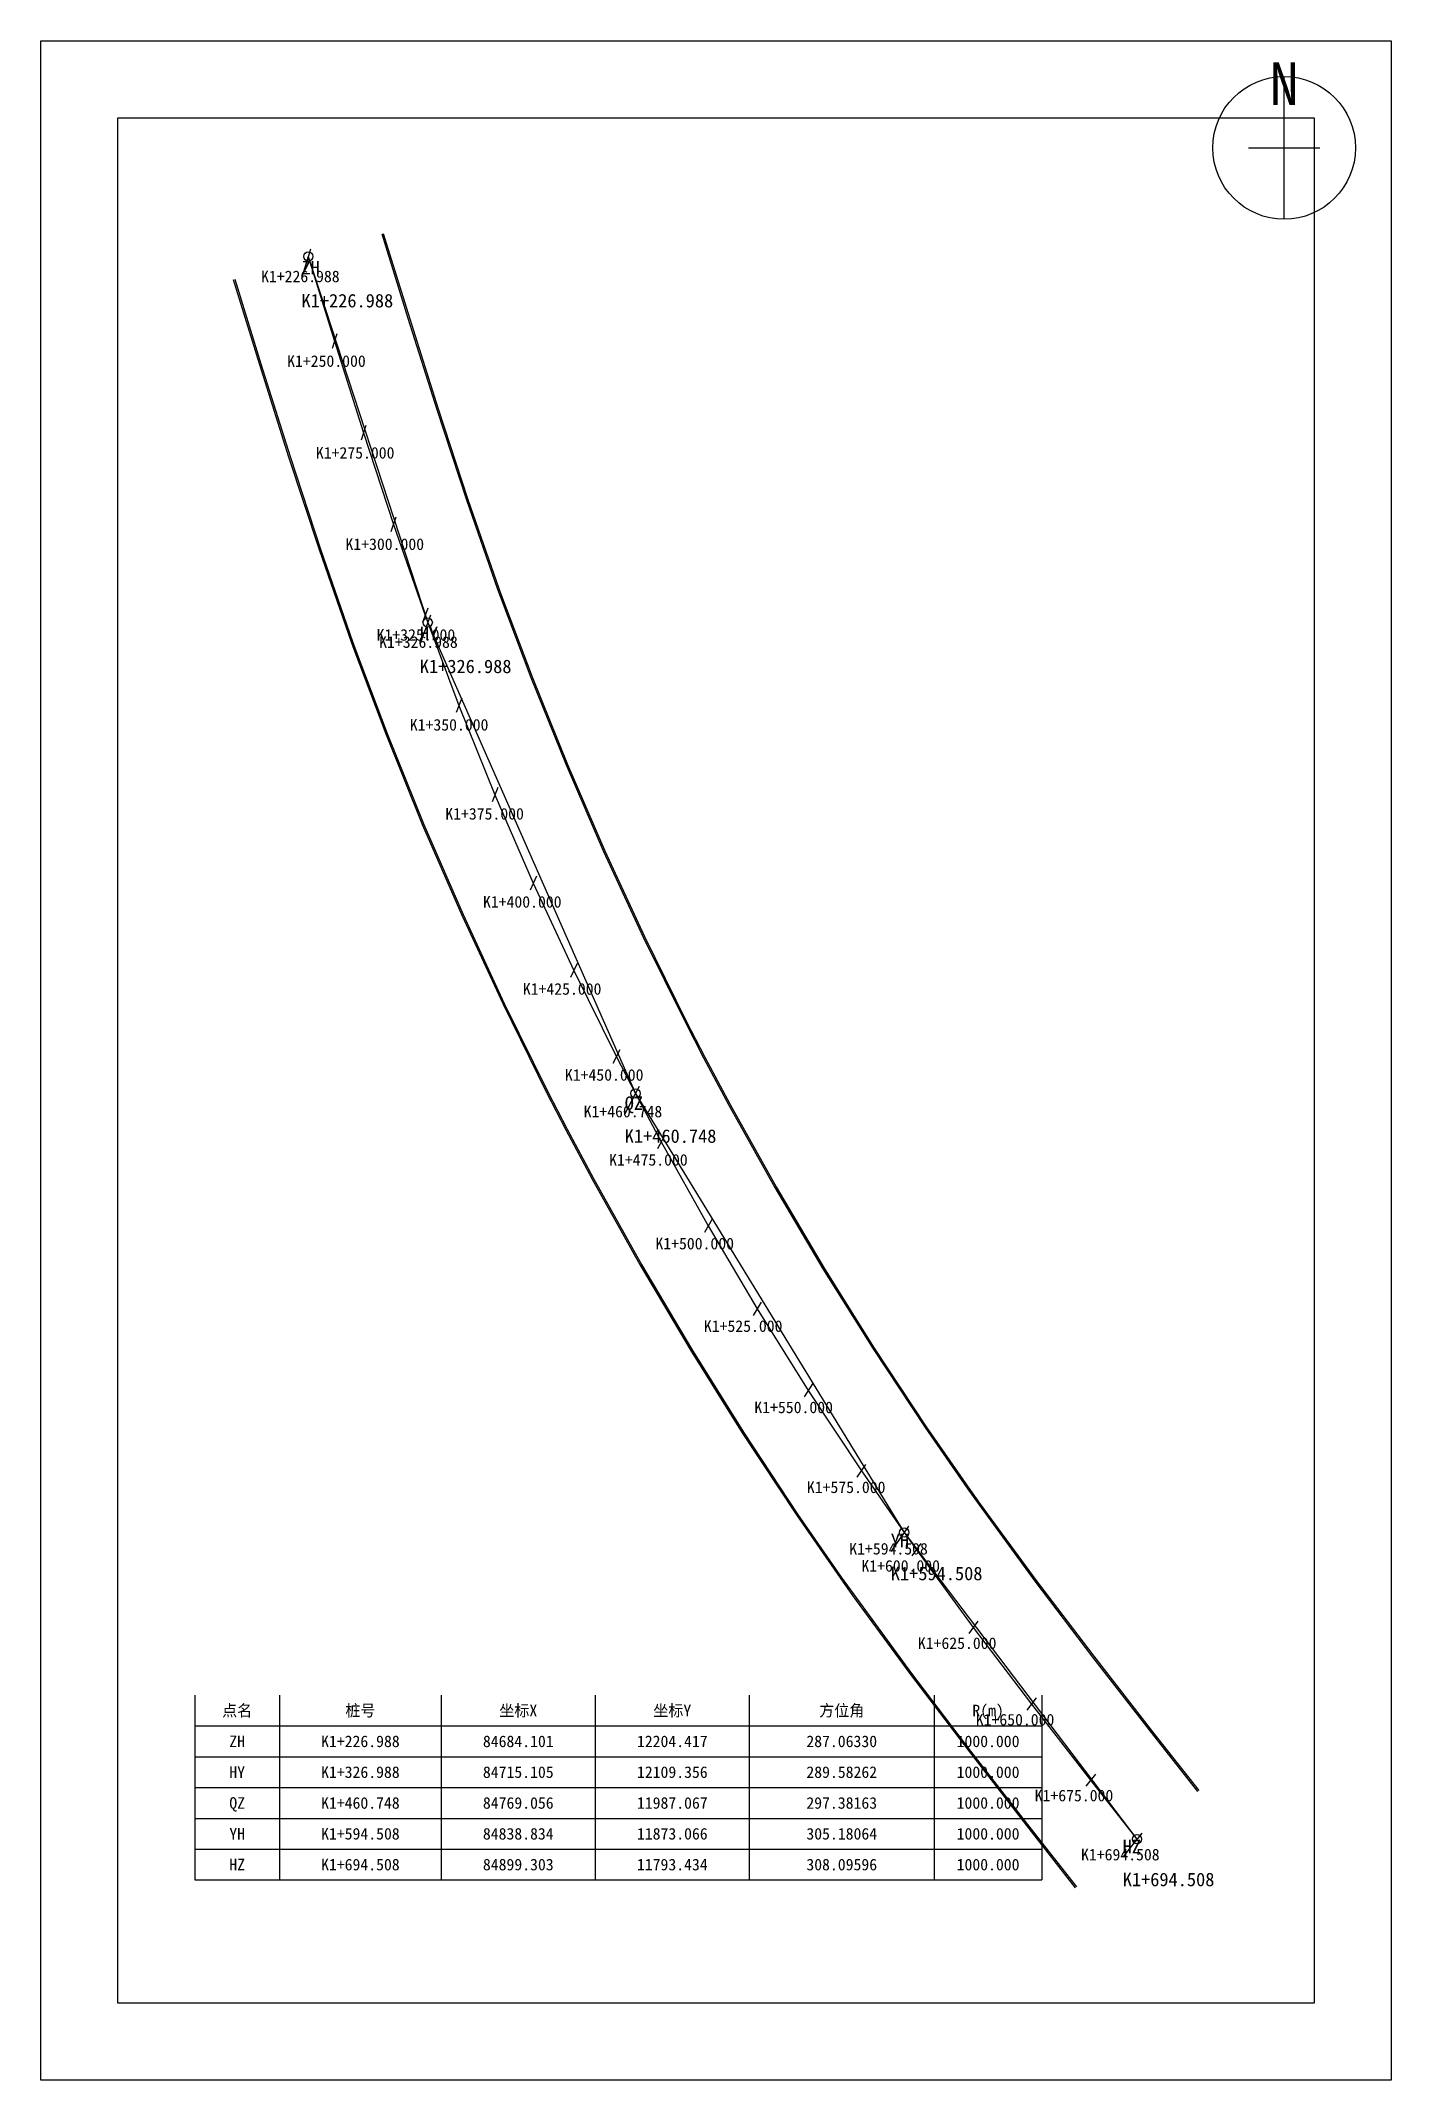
# Model space of a CAD drawing. Header units: metres. Extents: x 84615 to 84965, y 11731 to 12260.
import ezdxf
from ezdxf.enums import TextEntityAlignment as Align

# ---------------------------------------------------------------- set-up
doc = ezdxf.new("R2010")
doc.units = ezdxf.units.M
for name, color, linetype in [('中心线', 7, 'Continuous'), ('关键点', 7, 'Continuous'), ('右路缘', 7, 'Continuous'), ('右车道', 7, 'Continuous'), ('图框', 7, 'Continuous'), ('图框线', 7, 'Continuous'), ('左路缘', 7, 'Continuous'), ('左车道', 7, 'Continuous'), ('指北针', 7, 'Continuous'), ('曲线要素表', 7, 'Continuous'), ('桩号', 7, 'Continuous'), ('路线', 7, 'Continuous')]:
    doc.layers.add(name, color=color, linetype=linetype)

msp = doc.modelspace()

# ---------------------------------------------------------------- linework, layer by layer
at = {"layer": '中心线'}
msp.add_lwpolyline([(84684.1, 12204.42), (84690.89, 12182.43), (84698.4, 12158.58), (84706.2, 12134.83), (84714.43, 12111.22), (84715.11, 12109.36), (84723.21, 12087.82), (84732.58, 12064.64), (84742.53, 12041.71), (84753.04, 12019.03), (84764.12, 11996.62), (84769.06, 11987.07), (84775.76, 11974.49), (84787.94, 11952.66), (84800.67, 11931.14), (84813.93, 11909.95), (84827.72, 11889.1), (84838.83, 11873.07), (84842.02, 11868.59), (84856.79, 11848.43), (84871.91, 11828.52), (84887.26, 11808.78), (84899.3, 11793.43)], dxfattribs=at)
at = {"layer": '关键点'}
for p, q in [((84684.1, 12204.42), (84682.34, 12198.68)), ((84715.11, 12109.36), (84713.06, 12103.72)), ((84769.06, 11987.07), (84766.27, 11981.75)), ((84838.83, 11873.07), (84835.37, 11868.17)), ((84899.3, 11793.43), (84895.6, 11788.72))]:
    msp.add_line(p, q, dxfattribs=at)
for centre in [(84684.1, 12204.42), (84715.11, 12109.36), (84769.06, 11987.07), (84838.83, 11873.07), (84899.3, 11793.43)]:
    msp.add_circle(centre, 1.2, dxfattribs=at)
at = {"layer": '右路缘'}
msp.add_lwpolyline([(84664.63, 12198.42), (84671.43, 12176.38), (84679, 12152.37), (84686.89, 12128.32), (84695.27, 12104.3), (84695.96, 12102.4), (84704.23, 12080.42), (84713.79, 12056.77), (84723.94, 12033.37), (84734.67, 12010.23), (84745.97, 11987.36), (84751.01, 11977.62), (84757.84, 11964.78), (84770.28, 11942.51), (84783.26, 11920.55), (84796.79, 11898.93), (84810.86, 11877.65), (84822.21, 11861.29), (84825.45, 11856.73), (84840.47, 11836.23), (84855.77, 11816.09), (84871.21, 11796.22), (84883.28, 11780.84)], dxfattribs=at)
at = {"layer": '右车道'}
msp.add_lwpolyline([(84664.99, 12198.53), (84671.79, 12176.49), (84679.36, 12152.48), (84687.25, 12128.44), (84695.62, 12104.43), (84696.31, 12102.52), (84704.58, 12080.56), (84714.14, 12056.92), (84724.28, 12033.52), (84735, 12010.39), (84746.31, 11987.53), (84751.34, 11977.79), (84758.17, 11964.96), (84770.6, 11942.69), (84783.58, 11920.75), (84797.11, 11899.13), (84811.17, 11877.86), (84822.51, 11861.51), (84825.76, 11856.95), (84840.77, 11836.45), (84856.07, 11816.32), (84871.51, 11796.45), (84883.58, 11781.08)], dxfattribs=at)
at = {"layer": '图框'}
msp.add_lwpolyline([(84614.63, 12260.41), (84965.32, 12260.41), (84965.32, 11730.84), (84614.63, 11730.84)], close=True, dxfattribs=at)
at = {"layer": '图框线'}
msp.add_lwpolyline([(84634.63, 12240.41), (84945.32, 12240.41), (84945.32, 11750.84), (84634.63, 11750.84)], close=True, dxfattribs=at)
at = {"layer": '左路缘'}
msp.add_lwpolyline([(84703.57, 12210.41), (84710.35, 12188.47), (84717.8, 12164.8), (84725.51, 12141.34), (84733.59, 12118.15), (84734.25, 12116.32), (84742.2, 12095.22), (84751.38, 12072.51), (84761.12, 12050.04), (84771.42, 12027.83), (84782.27, 12005.87), (84787.11, 11996.52), (84793.67, 11984.2), (84805.61, 11962.81), (84818.08, 11941.73), (84831.07, 11920.97), (84844.57, 11900.54), (84855.46, 11884.84), (84858.58, 11880.46), (84873.11, 11860.63), (84888.06, 11840.95), (84903.3, 11821.34), (84915.32, 11806.03)], dxfattribs=at)
at = {"layer": '左车道'}
msp.add_lwpolyline([(84703.22, 12210.3), (84709.99, 12188.36), (84717.45, 12164.69), (84725.15, 12141.22), (84733.24, 12118.02), (84733.9, 12116.19), (84741.85, 12095.08), (84751.03, 12072.37), (84760.78, 12049.89), (84771.08, 12027.66), (84781.94, 12005.7), (84786.77, 11996.35), (84793.34, 11984.02), (84805.28, 11962.63), (84817.75, 11941.54), (84830.75, 11920.77), (84844.26, 11900.33), (84855.16, 11884.62), (84858.28, 11880.24), (84872.81, 11860.4), (84887.76, 11840.72), (84903.01, 11821.11), (84915.03, 11805.79)], dxfattribs=at)
at = {"layer": '指北针'}
for p, q in [((84937.52, 12214.07), (84937.52, 12251.14)), ((84928.25, 12232.61), (84946.79, 12232.61))]:
    msp.add_line(p, q, dxfattribs=at)
msp.add_circle((84937.52, 12232.61), 18.53, dxfattribs=at)
at = {"layer": '曲线要素表'}
for p, q in [((84654.63, 11830.84), (84654.63, 11782.84)), ((84676.63, 11830.84), (84676.63, 11782.84)), ((84718.63, 11830.84), (84718.63, 11782.84)), ((84758.63, 11830.84), (84758.63, 11782.84)), ((84798.63, 11830.84), (84798.63, 11782.84)), ((84846.63, 11830.84), (84846.63, 11782.84)), ((84874.63, 11830.84), (84874.63, 11782.84)), ((84654.63, 11822.84), (84874.63, 11822.84)), ((84654.63, 11814.84), (84874.63, 11814.84)), ((84654.63, 11806.84), (84874.63, 11806.84)), ((84654.63, 11798.84), (84874.63, 11798.84)), ((84654.63, 11790.84), (84874.63, 11790.84)), ((84654.63, 11782.84), (84874.63, 11782.84))]:
    msp.add_line(p, q, dxfattribs=at)
at = {"layer": '桩号'}
for p, q in [((84684.69, 12206.33), (84683.51, 12202.51)), ((84691.48, 12184.34), (84690.3, 12180.52)), ((84699.01, 12160.49), (84697.79, 12156.68)), ((84706.84, 12136.73), (84705.56, 12132.94)), ((84715.11, 12113.11), (84713.75, 12109.34)), ((84715.79, 12111.24), (84714.42, 12107.48)), ((84723.94, 12089.68), (84722.49, 12085.96)), ((84733.36, 12066.49), (84731.81, 12062.8)), ((84743.35, 12043.53), (84741.71, 12039.88)), ((84753.91, 12020.83), (84752.18, 12017.22)), ((84765.03, 11998.4), (84763.21, 11994.83)), ((84769.98, 11988.84), (84768.13, 11985.3)), ((84776.71, 11976.25), (84774.8, 11972.73)), ((84788.94, 11954.39), (84786.95, 11950.93)), ((84801.71, 11932.85), (84799.63, 11929.43)), ((84815.01, 11911.63), (84812.85, 11908.27)), ((84828.84, 11890.75), (84826.59, 11887.44)), ((84839.99, 11874.7), (84837.68, 11871.43)), ((84843.18, 11870.22), (84840.85, 11866.97)), ((84857.99, 11850.03), (84855.6, 11846.82)), ((84873.14, 11830.1), (84870.69, 11826.93)), ((84888.49, 11810.35), (84886.02, 11807.21)), ((84900.54, 11795.01), (84898.07, 11791.86))]:
    msp.add_line(p, q, dxfattribs=at)
at = {"layer": '路线'}
msp.add_lwpolyline([(84684.1, 12204.42), (84715.11, 12109.36), (84769.06, 11987.07), (84838.83, 11873.07), (84899.3, 11793.43)], dxfattribs=at)

# ---------------------------------------------------------------- texts
at = {"layer": '关键点'}
for s, p in [('ZH', (84682.34, 12198.68)), ('HY', (84713.06, 12103.72)), ('QZ', (84766.27, 11981.75)), ('YH', (84835.37, 11868.17)), ('HZ', (84895.6, 11788.72))]:
    msp.add_text(s, height=3.5, dxfattribs=at).set_placement(p, align=Align.BOTTOM_LEFT)
for s, p in [('K1+226.988', (84682.34, 12194.68)), ('K1+326.988', (84713.06, 12099.72)), ('K1+460.748', (84766.27, 11977.75)), ('K1+594.508', (84835.37, 11864.17)), ('K1+694.508', (84895.6, 11784.72))]:
    msp.add_text(s, height=3.5, dxfattribs=at).set_placement(p, align=Align.TOP_LEFT)
at = {"layer": '指北针'}
msp.add_text('N', height=11.12, dxfattribs=at).set_placement((84937.52, 12243.73), align=Align.CENTER)
at = {"layer": '曲线要素表'}
for s, p in [('点名', (84665.63, 11826.84)), ('桩号', (84697.63, 11826.84)), ('坐标X', (84738.63, 11826.84)), ('坐标Y', (84778.63, 11826.84)), ('方位角', (84822.63, 11826.84)), ('R(m)', (84860.63, 11826.84)), ('ZH', (84665.63, 11818.84)), ('K1+226.988', (84697.63, 11818.84)), ('84684.101', (84738.63, 11818.84)), ('12204.417', (84778.63, 11818.84)), ('287.06330', (84822.63, 11818.84)), ('1000.000', (84860.63, 11818.84)), ('HY', (84665.63, 11810.84)), ('K1+326.988', (84697.63, 11810.84)), ('84715.105', (84738.63, 11810.84)), ('12109.356', (84778.63, 11810.84)), ('289.58262', (84822.63, 11810.84)), ('1000.000', (84860.63, 11810.84)), ('QZ', (84665.63, 11802.84)), ('K1+460.748', (84697.63, 11802.84)), ('84769.056', (84738.63, 11802.84)), ('11987.067', (84778.63, 11802.84)), ('297.38163', (84822.63, 11802.84)), ('1000.000', (84860.63, 11802.84)), ('YH', (84665.63, 11794.84)), ('K1+594.508', (84697.63, 11794.84)), ('84838.834', (84738.63, 11794.84)), ('11873.066', (84778.63, 11794.84)), ('305.18064', (84822.63, 11794.84)), ('1000.000', (84860.63, 11794.84)), ('HZ', (84665.63, 11786.84)), ('K1+694.508', (84697.63, 11786.84)), ('84899.303', (84738.63, 11786.84)), ('11793.434', (84778.63, 11786.84)), ('308.09596', (84822.63, 11786.84)), ('1000.000', (84860.63, 11786.84))]:
    msp.add_text(s, height=3, dxfattribs=at).set_placement(p, align=Align.MIDDLE_CENTER)
at = {"layer": '桩号'}
for s, p in [('K1+226.988', (84682.04, 12197.73)), ('K1+250.000', (84688.81, 12175.74)), ('K1+275.000', (84696.27, 12151.92)), ('K1+300.000', (84703.96, 12128.2)), ('K1+325.000', (84712.05, 12104.64)), ('K1+326.988', (84712.71, 12102.78)), ('K1+350.000', (84720.67, 12081.3)), ('K1+375.000', (84729.88, 12058.19)), ('K1+400.000', (84739.66, 12035.32)), ('K1+425.000', (84750.02, 12012.71)), ('K1+450.000', (84760.94, 11990.38)), ('K1+460.748', (84765.81, 11980.87)), ('K1+475.000', (84772.42, 11968.33)), ('K1+500.000', (84784.45, 11946.59)), ('K1+525.000', (84797.03, 11925.16)), ('K1+550.000', (84810.14, 11904.06)), ('K1+575.000', (84823.78, 11883.31)), ('K1+594.508', (84834.79, 11867.35)), ('K1+600.000', (84837.94, 11862.9)), ('K1+625.000', (84852.6, 11842.82)), ('K1+650.000', (84867.64, 11822.97)), ('K1+675.000', (84882.94, 11803.27)), ('K1+694.508', (84894.98, 11787.93))]:
    msp.add_text(s, height=3, dxfattribs=at).set_placement(p, align=Align.CENTER)

doc.saveas('drawing.dxf')
